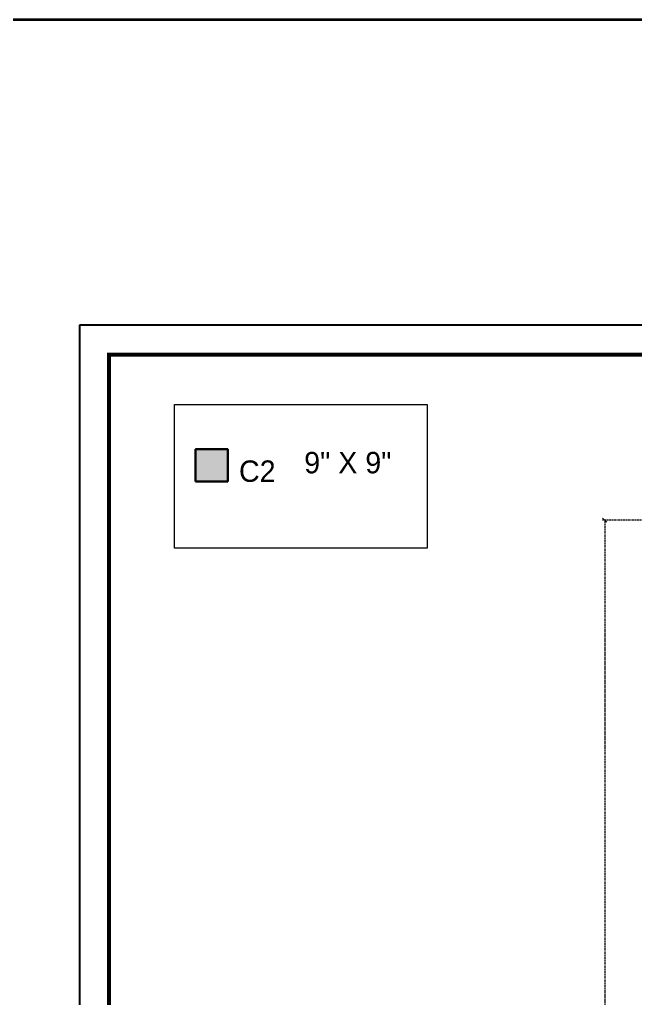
# Model space of a CAD drawing. Header units: millimetres. Extents: x -6808 to 215771, y -89660 to -16303.
# Drawn here: x 107349.4 to 107646.3, y -49657.9 to -49186.1 of the extents above; entities that cross this region are included whole.
import ezdxf

# ---------------------------------------------------------------- set-up
doc = ezdxf.new("R2010")
doc.units = ezdxf.units.MM
doc.header["$PDMODE"] = 35
doc.linetypes.add('DASHED', pattern=[0.75, 0.5, -0.25])
doc.layers.get('0').update_dxf_attribs({"color": 8})
for name, color, linetype, lineweight in [('column', 5, 'Continuous', 30), ('dim2', 6, 'Continuous', 20), ('wall', 7, 'Continuous', 35)]:
    doc.layers.add(name, color=color, linetype=linetype, lineweight=lineweight)
doc.layers.add('FORMAT', color=7, linetype='Continuous')
doc.styles.add('cdim', font='arial.ttf')
doc.styles.add('SAJ', font='eurr____.ttf')
doc.dimstyles.new('SAJ', dxfattribs={"dimtxt": 5, "dimasz": 2, "dimexe": 1, "dimexo": 1, "dimgap": 0.09375, "dimtad": 0, "dimdec": 1, "dimzin": 0, "dimdsep": 46, "dimlunit": 4, "dimtxsty": 'SAJ', "dimblk": 'OBLIQUE', "dimcen": 0.125, "dimdle": 0.375, "dimadec": 0, "dimazin": 0, "dimtfac": 1, "dimtdec": 1, "dimtofl": 0, "dimtmove": 0, "dimatfit": 3, "dimldrblk": 'OBLIQUE', "dimfxl": 1, "dimtolj": 1, "dimtzin": 0, "dimlwd": 5, "dimlwe": 5, "dimarcsym": 1})

# ---------------------------------------------------------------- blocks, each defined once
blk = doc.blocks.new('_Oblique')
at = {"color": 0, "linetype": 'ByBlock', "lineweight": -2}
blk.add_line((-0.5, -0.5), (0.5, 0.5), dxfattribs=at)
blk = doc.blocks.new('*D625')
at = {"layer": 'Defpoints', "color": 0, "transparency": 16777216}
for p in [(107631.53, -49427.41), (107652.21, -49427.41), (107652.21, -50027.41)]:
    blk.add_point(p, dxfattribs=at)
at = {"layer": 'dim2', "color": 0, "linetype": 'DASHED', "lineweight": 5, "transparency": 16777216}
for p, q in [((107651.21, -49427.41), (107630.53, -49427.41)), ((107631.53, -49427.04), (107631.53, -49718.32)), ((107631.53, -50027.79), (107631.53, -49736.51)), ((107651.21, -50027.41), (107630.53, -50027.41))]:
    blk.add_line(p, q, dxfattribs=at)
at = {"layer": 'dim2', "color": 0, "lineweight": 5, "transparency": 16777216, "xscale": 2, "yscale": 2, "zscale": 2}
for p, rotation in [((107631.53, -49427.41), 90), ((107631.53, -50027.41), 270)]:
    blk.add_blockref('_Oblique', p, dxfattribs=dict(at, rotation=rotation))
at = {"layer": 'dim2', "color": 0, "transparency": 16777216, "insert": (107631.53, -49727.41), "char_height": 12, "attachment_point": 5, "rotation": 90, "style": 'SAJ'}
blk.add_mtext("\\A1;50'", dxfattribs=at)

msp = doc.modelspace()

# ---------------------------------------------------------------- hatches: boundary and pattern name
at = {"layer": 'column', "ltscale": 2}
msp.add_hatch(color=5, dxfattribs=at).paths.add_polyline_path([(107449.788, -49408.665), (107449.788, -49393.184), (107434.307, -49393.184), (107434.307, -49408.665)])

# ---------------------------------------------------------------- linework, layer by layer
at = {"layer": 'column', "lineweight": 18}
msp.add_lwpolyline([(107424.086, -49371.552), (107545.855, -49371.552), (107545.855, -49440.893), (107424.086, -49440.893)], close=True, dxfattribs=at)
at = {"layer": 'column', "ltscale": 2}
msp.add_lwpolyline([(107434.307, -49408.665), (107449.788, -49408.665), (107449.788, -49393.184), (107434.307, -49393.184)], close=True, dxfattribs=at)
at = {"layer": 'FORMAT', "color": 0}
msp.add_lwpolyline([(107378.399, -49333.38), (107378.399, -50289.861), (108051.977, -50289.861), (108051.977, -49333.38)], close=True, dxfattribs=at)
msp.add_lwpolyline([(107378.399, -49333.38), (107378.399, -50289.861), (108051.977, -50289.861), (108051.977, -49333.38)], close=True, dxfattribs=at)
at = {"layer": 'FORMAT', "color": 0, "const_width": 1.975}
msp.add_lwpolyline([(107392.576, -49347.557), (107392.576, -50275.684), (108037.8, -50275.684), (108037.8, -49347.557)], close=True, dxfattribs=at)
msp.add_lwpolyline([(107392.576, -49347.557), (107392.576, -50275.684), (108037.8, -50275.684), (108037.8, -49347.557)], close=True, dxfattribs=at)
at = {"layer": 'wall'}
msp.add_lwpolyline([(106206.465, -49186.086), (110678.378, -49186.086), (110678.378, -50618.33), (106206.465, -50618.33)], close=True, dxfattribs=at)

# ---------------------------------------------------------------- texts
at = {"layer": 'column', "insert": (107507.672, -49399.711), "char_height": 10.32045, "width": 396.38245, "attachment_point": 5, "style": 'cdim'}
msp.add_mtext('\\A1;{\\fCentury Gothic|b0|i0|c0|p34;9" X 9"}', dxfattribs=at)
at = {"layer": 'column', "linetype": 'ByBlock', "insert": (107455.224, -49398.583), "char_height": 10.32045, "width": 505.17603, "attachment_point": 1, "style": 'SAJ'}
msp.add_mtext('\\A1;{\\fCentury Gothic|b0|i0|c0|p34;C2}', dxfattribs=at)

# ---------------------------------------------------------------- dimensions: what is measured, and where the dimension line sits
at = {"layer": 'dim2'}
dim = msp.add_aligned_dim(p1=(107652.213, -50027.415), p2=(107652.213, -49427.415), distance=20.682, dimstyle='SAJ', override={"dimtxt": 12}, dxfattribs=at)
dim.commit()
dim.dimension.update_dxf_attribs({"geometry": '*D625', "text_midpoint": (107631.531, -49727.415)})

doc.saveas('drawing.dxf')
